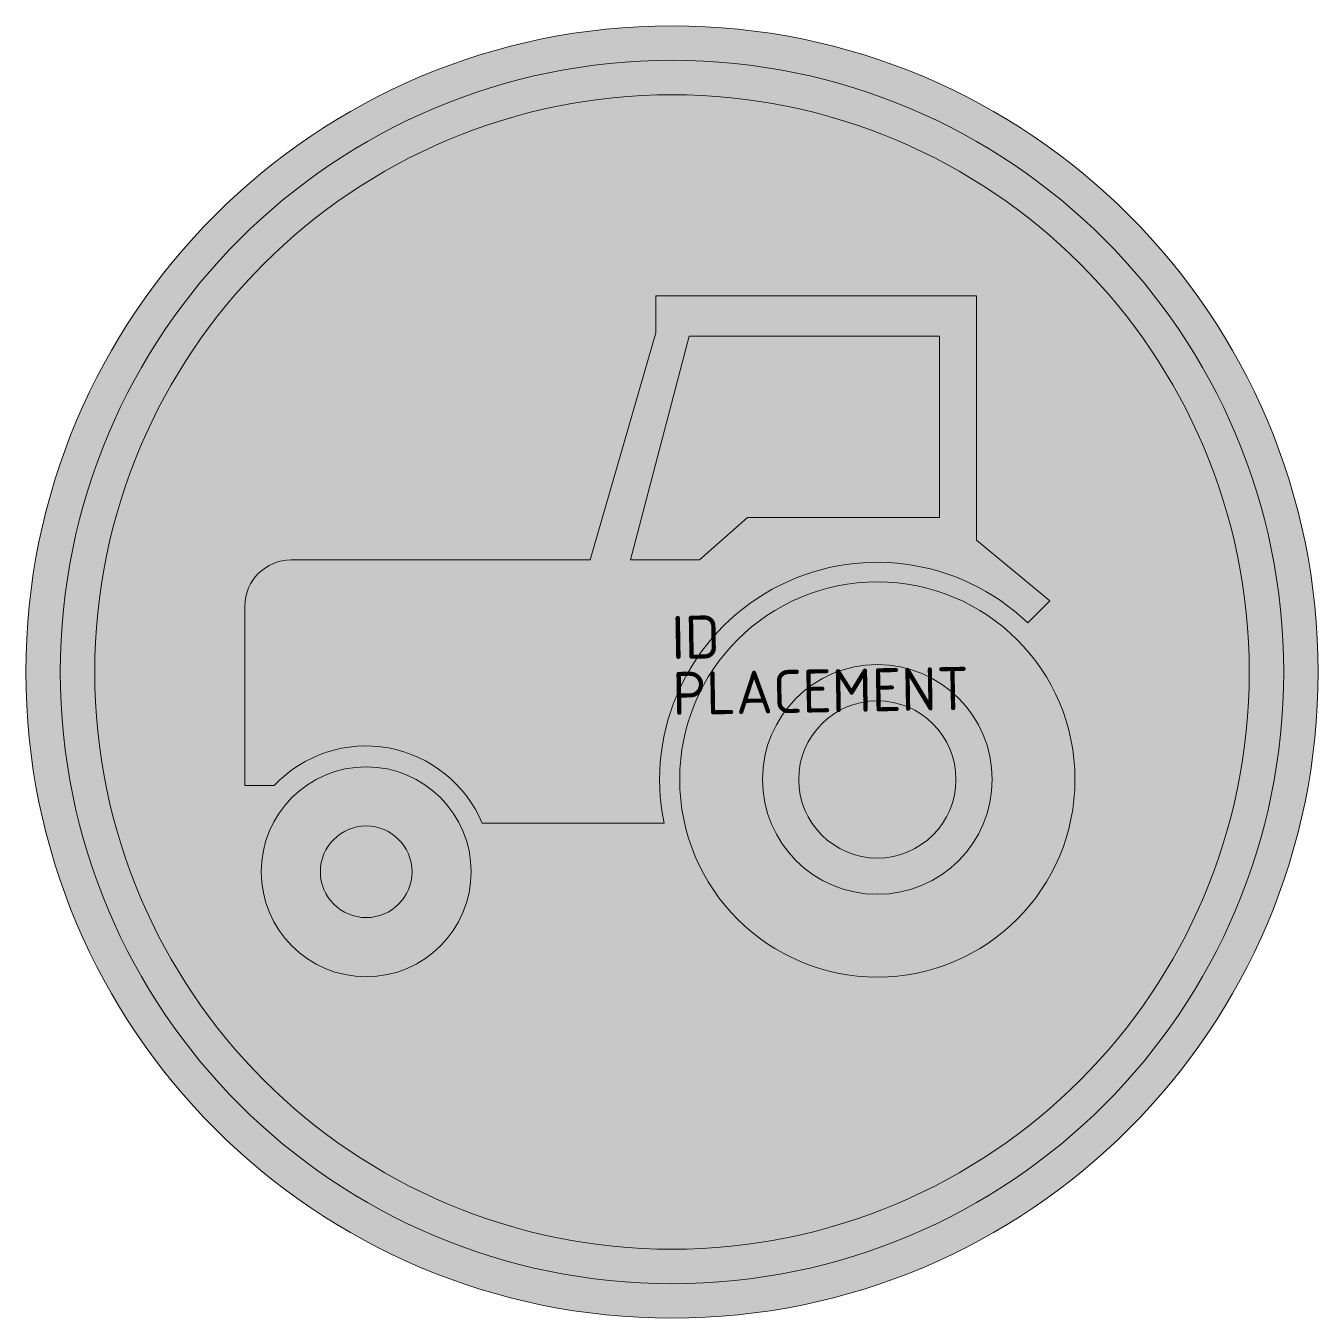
# Model space of a CAD drawing. Extents: x -3.75 to 3.75, y -3.75 to 3.75.
import ezdxf
from ezdxf.enums import TextEntityAlignment as Align

# ---------------------------------------------------------------- set-up
doc = ezdxf.new("R2010")
doc.units = 0
doc.styles.add('NLCS-ISO', font='NLCS-ISO.ttf', dxfattribs={"height": 0.25})

msp = doc.modelspace()

# ---------------------------------------------------------------- hatches: boundary and pattern name
at = {"true_color": 0x005b8c}
h = msp.add_hatch(color=146, dxfattribs=at)
h.dxf.hatch_style = 1
h.paths.add_polyline_path([(3.3569, 1.1548), (3.546, 1.2199, 0.577878), (-2.8334, 2.4565), (-2.6822, 2.3255, -0.577878)])
at = {"true_color": 0xf1f0ea}
h = msp.add_hatch(color=7, dxfattribs=at)
h.dxf.hatch_style = 1
h.paths.add_polyline_path([(-2.6822, 2.3255), (-2.5311, 2.1945, -0.577878), (3.1678, 1.0898), (3.3569, 1.1548, 0.577878)])
at = {"true_color": 0x005b8c}
h = msp.add_hatch(color=146, dxfattribs=at)
h.dxf.hatch_style = 1
h.paths.add_polyline_path([(-0.0941, 1.968), (-0.0941, 2.1823), (1.7673, 2.1823), (1.7673, 0.7655), (2.192, 0.4122), (2.065, 0.2852, 0.44684), (0.1892, 0.1427), (0.2805, 0.0729, -0.717313), (2.3388, -0.6236, -0.16064), (2.1138, -1.3059), (2.8112, -1.822, 0.144766), (3.35, 0, 1), (-3.35, 0, 0.141566), (-2.8338, -1.7866), (-2.299, -1.4698, -0.134443), (-2.384, -1.1594, -0.610597), (-1.4199, -0.6642), (-1.3496, -0.5665, 0.376215), (-2.3086, -0.6593), (-2.4793, -0.6593), (-2.4793, 0.3764, -0.418564), (-2.2094, 0.6504), (-0.475, 0.6504)])
h = msp.add_hatch(color=146, dxfattribs=at)
h.dxf.hatch_style = 1
h.paths.add_polyline_path([(-2.6822, 2.3255), (-2.8334, 2.4565, 0.180494), (-3.75, 0, 0.414214), (0, -3.75), (0, -3.55, -0.414214), (-3.55, 0, -0.180494)])
at = {"true_color": 0xf1f0ea}
h = msp.add_hatch(color=7, dxfattribs=at)
h.dxf.hatch_style = 1
h.paths.add_polyline_path([(-3.35, 0, -0.180494), (-2.5311, 2.1945), (-2.6822, 2.3255, 0.180494), (-3.55, 0, 0.414214), (0, -3.55), (0, -3.35, -0.414214)])
h = msp.add_hatch(color=7, dxfattribs=at)
h.dxf.hatch_style = 1
h.paths.add_polyline_path([(-0.2409, 0.6504), (0.1004, 1.9481), (1.553, 1.9481), (1.553, 0.8964), (0.4378, 0.8964), (0.6315, 0.506, -0.31582), (2.065, 0.2852), (2.192, 0.4122), (1.7673, 0.7655), (1.7673, 2.1823), (-0.0941, 2.1823), (-0.0941, 1.968), (-0.475, 0.6504), (-2.2094, 0.6504, 0.418564), (-2.4793, 0.3764), (-2.4793, -0.6593), (-2.3086, -0.6593, -0.399464), (-1.3031, -0.6029)])
at = {"true_color": 0x005b8c}
h = msp.add_hatch(color=146, dxfattribs=at)
h.dxf.hatch_style = 1
h.paths.add_polyline_path([(1.553, 0.8964), (1.553, 1.9481), (0.1004, 1.9481), (-0.2409, 0.6504), (0.16, 0.6504), (0.4378, 0.8964)])
h = msp.add_hatch(color=146, dxfattribs=at)
h.dxf.hatch_style = 1
h.paths.add_polyline_path([(3.75, 0, 0.083022), (3.546, 1.2199), (3.3569, 1.1548, -0.083022), (3.55, 0, -0.414214), (0, -3.55), (0, -3.75, 0.414214)])
at = {"true_color": 0xf1f0ea}
h = msp.add_hatch(color=7, dxfattribs=at)
h.dxf.hatch_style = 1
h.paths.add_polyline_path([(3.3569, 1.1548), (3.1678, 1.0898, -0.083022), (3.35, 0, -0.414214), (0, -3.35), (0, -3.55, 0.414214), (3.55, 0, 0.083022)])
h = msp.add_hatch(color=7, dxfattribs=at)
h.dxf.hatch_style = 1
h.paths.add_polyline_path([(0.6315, 0.506), (0.4378, 0.8964), (0.16, 0.6504), (-0.2409, 0.6504), (-1.3031, -0.6029, -0.118075), (-1.1021, -0.8776), (-0.0464, -0.8776, -0.340411)])
h = msp.add_hatch(color=7, dxfattribs=at)
h.dxf.hatch_style = 1
h.paths.add_polyline_path([(0.6821, 0.4039), (0.8955, -0.0263, -0.556508), (1.8586, -0.6236), (2.3388, -0.6236, 0.556508)])
h = msp.add_hatch(color=7, dxfattribs=at)
h.dxf.hatch_style = 1
h.paths.add_polyline_path([(2.3388, -0.6236), (1.8586, -0.6236, -1), (0.5251, -0.6236, -0.284928), (0.8955, -0.0263), (0.6821, 0.4039, 0.284928), (0.0448, -0.6236, 1)])
at = {"true_color": 0x005b8c}
h = msp.add_hatch(color=146, dxfattribs=at)
h.dxf.hatch_style = 1
h.paths.add_polyline_path([(2.8112, -1.822), (2.1138, -1.3059, -0.723187), (0.0448, -0.6236, -0.16461), (0.2805, 0.0729), (0.1892, 0.1427, 0.217109), (-0.0464, -0.8776), (-1.1021, -0.8776, 0.138617), (-1.3496, -0.5665), (-1.4199, -0.6642, -0.241776), (-1.1656, -1.1594, -0.762979), (-2.299, -1.4698), (-2.8338, -1.7866, 0.547601)])
h = msp.add_hatch(color=146, dxfattribs=at)
h.dxf.hatch_style = 1
h.paths.add_polyline_path([(0.8955, -0.0263), (0.989, -0.2147, -0.556508), (1.6482, -0.6236), (1.8586, -0.6236, 0.556508)])
h = msp.add_hatch(color=146, dxfattribs=at)
h.dxf.hatch_style = 1
h.paths.add_polyline_path([(0.989, -0.2147), (0.8955, -0.0263, 0.284928), (0.5251, -0.6236, 1), (1.8586, -0.6236), (1.6482, -0.6236, -1), (0.7354, -0.6236, -0.284928)])
at = {"true_color": 0xf1f0ea}
h = msp.add_hatch(color=7, dxfattribs=at)
h.dxf.hatch_style = 1
edge = h.paths.add_edge_path()
edge.add_arc((1.1918, -0.6236), 0.4564, 0, 360)
h = msp.add_hatch(color=7, dxfattribs=at)
h.dxf.hatch_style = 1
h.paths.add_polyline_path([(-1.3809, -0.6946, 0.638816), (-2.384, -1.1594), (-2.0407, -1.1594, -0.638816), (-1.6029, -0.9565)])
h = msp.add_hatch(color=7, dxfattribs=at)
h.dxf.hatch_style = 1
h.paths.add_polyline_path([(-1.3809, -0.6946), (-1.6029, -0.9565, -0.220393), (-1.5089, -1.1594, -1), (-2.0407, -1.1594), (-2.384, -1.1594, 1), (-1.1656, -1.1594, 0.220393)])
at = {"true_color": 0x005b8c}
h = msp.add_hatch(color=146, dxfattribs=at)
h.dxf.hatch_style = 1
h.paths.add_polyline_path([(-2.0407, -1.1594, 1), (-1.5089, -1.1594, 1)])

# ---------------------------------------------------------------- linework, layer by layer
at = {"color": 7, "lineweight": 0, "true_color": 0xf1f0ea}
msp.add_lwpolyline([(-0.0464, -0.8776, -0.735281), (2.065, 0.2852), (2.192, 0.4122), (1.7673, 0.7655), (1.7673, 2.1823), (-0.0941, 2.1823), (-0.0941, 1.968), (-0.475, 0.6504), (-2.2094, 0.6504, 0.409877), (-2.4793, 0.3845), (-2.4793, -0.6593), (-2.3086, -0.6593, -0.543158), (-1.1021, -0.8776)], format="xyb", close=True, dxfattribs=at)
msp.add_lwpolyline([(-0.2409, 0.6504), (0.1004, 1.9481), (1.553, 1.9481), (1.553, 0.8964), (0.4378, 0.8964), (0.16, 0.6504)], close=True, dxfattribs=at)
at = {"color": 146, "lineweight": 0, "true_color": 0x005b8c}
msp.add_circle((0, 0), 3.75, dxfattribs=at)
at = {"color": 7, "lineweight": 0, "true_color": 0xf1f0ea}
for centre, radius in [((0, 0), 3.55), ((0, 0), 3.35), ((1.1918, -0.6236), 1.147), ((1.1918, -0.6236), 0.6667), ((1.1918, -0.6236), 0.4564), ((-1.7748, -1.1594), 0.6092), ((-1.7748, -1.1594), 0.2659)]:
    msp.add_circle(centre, radius, dxfattribs=at)

# ---------------------------------------------------------------- texts
at = {"style": 'NLCS-ISO'}
msp.add_attdef('ID', text='', height=0.25, rotation=1, dxfattribs=at).set_placement((0, 0), align=Align.BOTTOM_LEFT)
msp.add_attdef('PLACEMENT', text='', height=0.25, rotation=1, dxfattribs=at).set_placement((0, 0), align=Align.TOP_LEFT)

doc.saveas('drawing.dxf')
